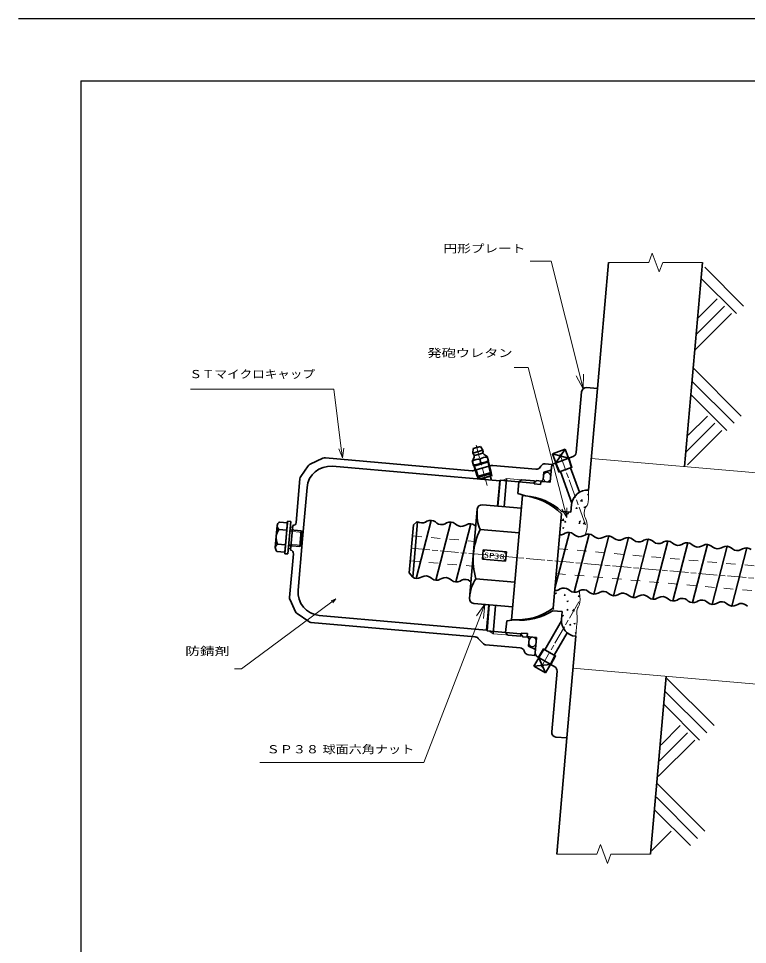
# Model space of a CAD drawing. Units: millimetres at full size, sheet at 1:1; details may follow other scales. Extents: x 0 to 1680, y -15 to 1188.
# Drawn here: x 0 to 467, y 594 to 1188 of the extents above; entities that cross this region are included whole.
import ezdxf
from ezdxf.enums import TextEntityAlignment as Align

# ---------------------------------------------------------------- set-up
doc = ezdxf.new("R2010")
doc.units = ezdxf.units.MM
for name, pattern in [('CHAIN', [18.5, 12, -1.5, 3.5, -1.5]), ('CHAIN_DOUBLE_DASH', [23.5, 12, -1.5, 3.5, -1.5, 3.5, -1.5]), ('DASHED_SPACED', [12, 6, -6])]:
    doc.linetypes.add(name, pattern=pattern)
for name, color, linetype, lineweight in [('1 外形線', 7, 'Continuous', 35), ('2 細線', 3, 'Continuous', 20), ('3 隠れ線', 2, 'DASHED_SPACED', 13), ('4 中心線', 1, 'CHAIN', 15), ('5 想像線', 6, 'CHAIN_DOUBLE_DASH', 13), ('6 寸法線', 4, 'Continuous', 13), ('7 枠・タイトル', 7, 'Continuous', 25), ('DEFPOINTS_8', 7, 'Continuous', 25)]:
    doc.layers.add(name, color=color, linetype=linetype, lineweight=lineweight)
doc.styles.add('txt', font='')
doc.styles.add('ＭＳ Ｐゴシック', font='')
doc.styles.get('txt').set_extended_font_data('txt')
doc.styles.get('ＭＳ Ｐゴシック').set_extended_font_data('MS PGothic')

msp = doc.modelspace()

# ---------------------------------------------------------------- linework, layer by layer
at = {"layer": '1 外形線'}
for p, q in [((371.262, 950.615), (378.333, 1031.441)), ((427.111, 900.557), (438.562, 1031.441)), ((371.262, 950.615), (364.288, 951.226)), ((371.262, 950.615), (365.553, 885.365)), ((357.631, 909.553), (361.038, 948.498)), ((291.553, 912.071), (291.413, 909.228)), ((297.77, 911.003), (291.413, 909.228)), ((296.177, 913.361), (291.553, 912.071)), ((297.758, 909.186), (292.364, 907.68)), ((297.77, 911.003), (296.177, 913.361)), ((342.505, 908.802), (350.556, 911.732)), ((350.556, 911.732), (344.625, 902.976)), ((350.556, 911.732), (352.676, 905.906)), ((187.03, 902.05), (195.252, 905.884)), ((290.825, 897.925), (196.781, 906.153)), ((290.996, 904.397), (291.872, 901.258)), ((301.504, 903.947), (291.872, 901.258)), ((295.934, 905.306), (296.567, 903.037)), ((300.628, 907.085), (301.504, 903.947)), ((303.16, 896.854), (301.423, 903.924)), ((342.505, 908.802), (344.625, 902.976)), ((342.505, 908.802), (352.676, 905.906)), ((343.708, 902.642), (355.669, 906.995)), ((344.625, 902.976), (346.928, 897.216)), ((352.676, 905.906), (354.615, 900.014)), ((181.027, 894.177), (185.841, 901.051)), ((308.576, 891.353), (201.274, 900.741)), ((303.161, 901.171), (291.893, 898.025)), ((294.129, 894.333), (291.954, 901.281)), ((293.402, 898.446), (295.255, 892.527)), ((301.654, 900.75), (303.134, 894.726)), ((331.753, 898.862), (304.229, 901.27)), ((334.97, 900.931), (334.571, 900.28)), ((341.585, 898.177), (336.856, 896.91)), ((341.918, 901.988), (337.788, 902.349)), ((341.745, 900.084), (340.927, 890.731)), ((341.918, 901.988), (341.585, 898.177)), ((346.383, 897.018), (355.16, 900.213)), ((354.843, 877.195), (347.483, 897.418)), ((359.774, 884.116), (354.061, 899.812)), ((180.496, 892.718), (178.039, 864.629)), ((295.02, 893.831), (294.129, 894.333)), ((303.166, 896.832), (294.136, 894.311)), ((302.659, 895.963), (295.02, 893.831)), ((303.692, 894.882), (295.234, 892.521)), ((295.468, 893.956), (295.871, 892.511)), ((295.885, 892.464), (295.823, 892.685)), ((302.614, 894.393), (295.871, 892.511)), ((302.21, 895.838), (302.614, 894.393)), ((303.334, 891.812), (302.565, 894.567)), ((302.659, 895.963), (303.16, 896.854)), ((308.576, 891.353), (307.16, 875.172)), ((308.907, 891.826), (307.448, 875.146)), ((308.907, 891.826), (308.576, 891.353)), ((330.325, 889.952), (308.907, 891.826)), ((313.022, 892.972), (311.432, 874.798)), ((320.855, 890.781), (322.48, 892.145)), ((330.948, 891.404), (322.48, 892.145)), ((331.95, 891.316), (330.325, 889.952)), ((330.948, 891.404), (330.773, 889.411)), ((331.95, 891.316), (331.972, 891.565)), ((331.972, 891.565), (335.359, 891.269)), ((334.889, 890.557), (335.431, 891.012)), ((336.442, 892.178), (335.359, 891.269)), ((336.327, 890.933), (335.431, 891.012)), ((336.856, 896.91), (336.442, 892.178)), ((185.024, 887.105), (182.148, 854.231)), ((320.855, 890.781), (320.201, 883.31)), ((334.758, 889.063), (330.773, 889.411)), ((334.889, 890.557), (334.758, 889.063)), ((336.327, 890.933), (340.71, 890.55)), ((316.137, 802.358), (323.109, 882.054)), ((325.095, 881.878), (320.201, 883.31)), ((289.223, 816.001), (294.235, 873.291)), ((322.39, 873.839), (297.486, 876.018)), ((354.72, 876.274), (354.284, 871.293)), ((342.875, 809.659), (348.173, 870.216)), ((354.284, 871.293), (348.307, 871.816)), ((164.694, 848.649), (165.931, 862.77)), ((167.412, 865.012), (172.512, 864.565)), ((172.604, 865.611), (170.772, 844.691)), ((172.512, 864.565), (170.864, 845.737)), ((172.604, 865.611), (174.596, 865.437)), ((174.596, 865.437), (172.765, 844.517)), ((175.872, 862.811), (174.476, 846.872)), ((250.509, 832.454), (253.203, 863.226)), ((255.957, 865.181), (252.836, 829.529)), ((255.193, 864.895), (253.203, 863.226)), ((264.691, 866.077), (255.054, 828.785)), ((255.957, 865.181), (255.193, 864.895)), ((260.956, 865.005), (261.908, 865.511)), ((268.183, 864.373), (267.333, 865.036)), ((277.343, 864.97), (267.706, 827.678)), ((273.608, 863.898), (274.56, 864.404)), ((280.835, 863.266), (279.985, 863.929)), ((289.994, 863.863), (280.357, 826.571)), ((286.26, 862.791), (287.212, 863.297)), ((293.276, 862.323), (292.637, 862.823)), ((172.1, 859.858), (167, 860.305)), ((181.189, 859.339), (174.116, 859.958)), ((176.108, 859.778), (175.654, 860.32)), ((180.317, 849.377), (181.189, 859.339)), ((182.008, 858.363), (181.189, 859.339)), ((181.292, 850.195), (182.008, 858.363)), ((321.007, 858.022), (296.102, 860.201)), ((353.253, 858.329), (344, 822.524)), ((349.518, 857.257), (350.47, 857.763)), ((356.745, 856.624), (355.895, 857.288)), ((365.904, 857.222), (356.268, 819.93)), ((362.17, 856.15), (363.122, 856.656)), ((369.396, 855.518), (368.547, 856.181)), ((378.556, 856.115), (368.919, 818.823)), ((374.821, 855.043), (375.773, 855.549)), ((171.276, 850.444), (166.175, 850.891)), ((173.244, 849.996), (180.317, 849.377)), ((175.236, 849.817), (174.694, 849.362)), ((179.272, 821.357), (182.148, 854.231)), ((180.317, 849.377), (181.292, 850.195)), ((382.048, 854.411), (381.198, 855.074)), ((391.208, 855.008), (381.571, 817.716)), ((387.473, 853.936), (388.425, 854.442)), ((394.7, 853.304), (393.85, 853.968)), ((403.859, 853.901), (394.223, 816.609)), ((400.125, 852.829), (401.077, 853.335)), ((407.351, 852.197), (406.502, 852.861)), ((416.511, 852.794), (406.874, 815.502)), ((412.776, 851.722), (413.728, 852.228)), ((420.003, 851.09), (419.153, 851.754)), ((429.163, 851.688), (419.526, 814.396)), ((425.428, 850.615), (426.38, 851.122)), ((432.655, 849.983), (431.805, 850.647)), ((441.814, 850.581), (432.178, 813.289)), ((438.08, 849.509), (439.032, 850.015)), ((445.306, 848.876), (444.457, 849.54)), ((454.466, 849.474), (444.829, 812.182)), ((170.864, 845.737), (165.763, 846.184)), ((170.772, 844.691), (172.765, 844.517)), ((176.295, 844.705), (173.838, 816.616)), ((297.45, 841.188), (297.973, 847.165)), ((312.916, 845.858), (297.973, 847.165)), ((312.393, 839.881), (312.916, 845.858)), ((450.731, 848.402), (451.683, 848.908)), ((457.958, 847.769), (457.108, 848.433)), ((467.118, 848.367), (457.481, 811.075)), ((463.383, 847.295), (464.335, 847.801)), ((312.393, 839.881), (297.45, 841.188)), ((250.509, 832.454), (252.836, 829.529)), ((258.789, 829.857), (257.837, 829.351)), ((264.214, 829.383), (265.064, 828.719)), ((271.441, 828.75), (270.489, 828.244)), ((276.866, 828.276), (277.715, 827.612)), ((284.092, 827.643), (283.14, 827.137)), ((289.517, 827.169), (290.157, 826.669)), ((318.239, 826.389), (293.334, 828.568)), ((347.351, 822.109), (346.399, 821.603)), ((352.776, 821.634), (353.625, 820.971)), ((360.002, 821.002), (359.05, 820.496)), ((365.427, 820.527), (366.277, 819.864)), ((372.654, 819.895), (371.702, 819.389)), ((174.108, 815.087), (177.654, 807.481)), ((378.079, 819.421), (378.929, 818.757)), ((385.306, 818.788), (384.354, 818.282)), ((390.731, 818.314), (391.58, 817.65)), ((397.957, 817.681), (397.005, 817.175)), ((403.382, 817.207), (404.232, 816.543)), ((410.609, 816.575), (409.657, 816.068)), ((416.034, 816.1), (416.884, 815.436)), ((423.261, 815.468), (422.309, 814.962)), ((428.686, 814.993), (429.535, 814.329)), ((435.912, 814.361), (434.96, 813.855)), ((441.337, 813.886), (442.187, 813.222)), ((316.855, 810.572), (291.95, 812.751)), ((301.625, 811.905), (300.209, 795.719)), ((301.913, 811.88), (300.453, 795.195)), ((305.897, 811.531), (304.307, 793.352)), ((348.706, 807.537), (342.729, 808.06)), ((448.564, 813.254), (447.612, 812.748)), ((453.989, 812.779), (454.839, 812.116)), ((461.216, 812.147), (460.264, 811.641)), ((466.641, 811.672), (467.49, 811.009)), ((178.653, 806.291), (186.084, 801.088)), ((300.209, 795.719), (192.907, 805.106)), ((318.123, 802.182), (313.055, 801.622)), ((348.706, 807.537), (348.27, 802.556)), ((292.932, 791.336), (187.543, 800.557)), ((313.055, 801.622), (312.401, 794.15)), ((348.232, 801.627), (337.472, 782.99)), ((297.892, 787.13), (294.87, 790.388)), ((300.453, 795.195), (300.209, 795.719)), ((321.871, 793.322), (300.453, 795.195)), ((312.401, 794.15), (313.764, 792.525)), ((322.232, 791.784), (313.764, 792.525)), ((323.235, 791.697), (321.871, 793.322)), ((322.232, 791.784), (322.406, 793.777)), ((326.391, 793.428), (322.406, 793.777)), ((323.235, 791.697), (323.213, 791.447)), ((326.6, 791.151), (323.213, 791.447)), ((326.26, 791.934), (326.391, 793.428)), ((326.715, 791.392), (326.26, 791.934)), ((326.6, 791.151), (327.509, 790.068)), ((327.612, 791.314), (326.715, 791.392)), ((327.509, 790.068), (327.095, 785.336)), ((327.612, 791.314), (331.995, 790.93)), ((331.358, 781.36), (332.177, 790.713)), ((351.886, 793.956), (343.534, 779.49)), ((357.36, 791.722), (351.652, 726.472)), ((321.73, 784.3), (299.795, 786.219)), ((331.531, 783.267), (327.095, 785.336)), ((324.539, 781.703), (324.259, 782.414)), ((331.198, 779.456), (327.068, 779.817)), ((331.531, 783.267), (331.198, 779.456)), ((332.847, 778.501), (343.87, 772.137)), ((333.692, 778.013), (336.96, 783.285)), ((336.458, 783.575), (344.547, 778.905)), ((341.112, 773.729), (344.044, 779.195)), ((330.547, 772.573), (333.65, 777.94)), ((330.547, 772.573), (341.067, 773.652)), ((330.547, 772.573), (337.964, 768.284)), ((337.964, 768.284), (333.65, 777.94)), ((337.964, 768.284), (341.067, 773.652)), ((345.359, 769.277), (341.951, 730.332)), ((415.345, 766.071), (405.369, 652.036)), ((351.652, 726.472), (344.678, 727.082)), ((351.652, 726.472), (345.139, 652.036))]:
    msp.add_line(p, q, dxfattribs=at)
for centre, radius, start, end in [((364.027, 948.237), 3, 85, 175), ((294.591, 910.115), 3.3, 195.59689, 221.51627), ((294.006, 912.21), 0.875, 52.46671, 158.72706), ((294.591, 910.115), 3.3, 349.67755, 15.59692), ((298.625, 909.381), 0.8, 169.67751, 220.53029), ((302.577, 912.76), 6, 220.53028, 251.04478), ((354.642, 909.814), 3, 290, 355), ((196.52, 903.165), 3, 85, 115), ((286.39, 908.241), 6, 320.14902, 350.66352), ((295.326, 898.185), 7.147, 85.12284, 126.07092), ((292.359, 908.814), 7.147, 265.12292, 306.07099), ((291.521, 907.398), 0.8, 350.66356, 41.51626), ((300.142, 899.529), 7.147, 85.1229, 126.07097), ((297.174, 910.159), 7.147, 265.12286, 306.07094), ((199.967, 885.798), 15, 85, 175), ((188.298, 899.331), 3, 115, 145), ((291.086, 900.914), 3, 265, 285.60047), ((303.968, 898.281), 3, 85, 105.60047), ((332.014, 901.85), 3, 265, 328.43495), ((337.527, 899.361), 3, 85, 148.43495), ((344.734, 899.823), 3, 110, 175), ((183.485, 892.456), 3, 145, 175), ((340.728, 890.749), 0.2, 265, 355), ((364.681, 875.403), 10, 85, 175), ((319.623, 842.204), 39.998, 44.45571, 85), ((321.609, 842.03), 40, 48.1301, 85), ((297.224, 873.029), 3, 85, 175), ((317.735, 869.896), 23.706, 174.85668, 204.13853), ((168.74, 862.524), 2.82, 118.09931, 231.89446), ((176.046, 864.803), 2, 264.99689, 354.99689), ((258.609, 869.42), 5, 237.96427, 297.99531), ((264.255, 861.096), 5, 52.00469, 117.99531), ((271.261, 868.313), 5, 232.00469, 297.99531), ((276.907, 859.989), 5, 52.00469, 117.99531), ((283.913, 867.206), 5, 232.00469, 297.99531), ((289.559, 858.882), 5, 52.00469, 117.99531), ((174.638, 854.893), 9.361, 144.68169, 205.31208), ((334.925, 840.896), 43.358, 153.56128, 196.52221), ((347.171, 861.672), 5, 267.90365, 297.99531), ((352.817, 853.348), 5, 52.00469, 117.99531), ((359.823, 860.565), 5, 232.00469, 297.99531), ((365.469, 852.241), 5, 52.00469, 117.99531), ((372.474, 859.458), 5, 232.00469, 297.99531), ((378.12, 851.134), 5, 52.00469, 117.99531), ((167.504, 848.403), 2.82, 118.09931, 231.89446), ((385.126, 858.351), 5, 232.00469, 297.99531), ((390.772, 850.027), 5, 52.00469, 117.99531), ((397.778, 857.244), 5, 232.00469, 297.99531), ((403.424, 848.92), 5, 52.00469, 117.99531), ((410.429, 856.137), 5, 232.00469, 297.99531), ((416.075, 847.813), 5, 52.00469, 117.99531), ((423.081, 855.03), 5, 232.00469, 297.99531), ((428.727, 846.707), 5, 52.00469, 117.99531), ((435.733, 853.923), 5, 232.00469, 297.99531), ((441.379, 845.6), 5, 52.00469, 117.99531), ((454.03, 844.493), 5, 52.00469, 117.99531), ((174.302, 844.879), 2, 354.99689, 84.99689), ((448.384, 852.817), 5, 232.00469, 297.99531), ((461.036, 851.71), 5, 232.00469, 297.99531), ((466.682, 843.386), 5, 52.00469, 117.99531), ((255.49, 833.766), 5, 237.93926, 297.99531), ((261.136, 825.442), 5, 52.00469, 117.99531), ((268.142, 832.659), 5, 232.00469, 297.99531), ((273.788, 824.335), 5, 52.00469, 117.99531), ((280.793, 831.552), 5, 232.00469, 297.99531), ((286.439, 823.228), 5, 52.00469, 117.99531), ((312.955, 815.264), 23.706, 145.86147, 175.14332), ((194.215, 820.049), 15, 175, 265), ((344.052, 826.018), 5, 267.90365, 297.99531), ((349.698, 817.694), 5, 52.00469, 117.99531), ((356.703, 824.911), 5, 232.00469, 297.99531), ((362.349, 816.587), 5, 52.00469, 117.99531), ((369.355, 823.804), 5, 232.00469, 297.99531), ((375.001, 815.48), 5, 52.00469, 117.99531), ((176.827, 816.355), 3, 175, 205), ((292.212, 815.74), 3, 175, 265), ((382.007, 822.697), 5, 232.00469, 297.99531), ((387.653, 814.373), 5, 52.00469, 117.99531), ((394.658, 821.59), 5, 232.00469, 297.99531), ((400.304, 813.267), 5, 52.00469, 117.99531), ((407.31, 820.483), 5, 232.00469, 297.99531), ((412.956, 812.16), 5, 52.00469, 117.99531), ((419.962, 819.377), 5, 232.00469, 297.99531), ((425.608, 811.053), 5, 52.00469, 117.99531), ((432.613, 818.27), 5, 232.00469, 297.99531), ((438.259, 809.946), 5, 52.00469, 117.99531), ((450.911, 808.839), 5, 52.00469, 117.99531), ((319.623, 842.204), 39.998, 265, 305.54429), ((321.609, 842.03), 40, 265, 301.8699), ((445.265, 817.163), 5, 232.00469, 297.99531), ((457.917, 816.056), 5, 232.00469, 297.99531), ((463.563, 807.732), 5, 52.00469, 117.99531), ((180.373, 808.748), 3, 205, 235), ((358.232, 801.684), 10, 175, 265), ((187.804, 803.545), 3, 235, 265), ((292.67, 788.348), 3, 42.85137, 85), ((331.977, 790.731), 0.2, 355, 85), ((300.057, 789.207), 3, 223.81407, 265), ((321.469, 781.311), 3, 21.56505, 85), ((327.329, 782.806), 3, 201.56505, 265), ((334.347, 781.099), 3, 175, 240), ((342.37, 769.539), 3, 355, 60), ((344.94, 730.07), 3, 175, 265), ((344.94, 730.07), 3, 175, 265)]:
    msp.add_arc(centre, radius, start, end, dxfattribs=at)
at = {"layer": '2 細線'}
for p, q in [((406.383, 1037.441), (404.133, 1031.441)), ((406.383, 1037.441), (410.883, 1025.441)), ((378.333, 1031.441), (404.133, 1031.441)), ((413.133, 1031.441), (410.883, 1025.441)), ((413.133, 1031.441), (438.562, 1031.441)), ((301.571, 903.322), (292.139, 900.69)), ((300.993, 903.161), (301.423, 903.924)), ((302.73, 896.091), (300.993, 903.161)), ((353.222, 906.105), (355.16, 900.213)), ((367.34, 905.787), (1098.527, 841.816)), ((292.717, 900.851), (291.954, 901.281)), ((294.892, 893.903), (292.717, 900.851)), ((292.842, 898.29), (294.632, 892.574)), ((302.212, 900.906), (303.692, 894.882)), ((344.081, 902.777), (346.383, 897.018)), ((313.022, 892.972), (310.304, 891.704)), ((331.95, 891.316), (313.022, 892.972)), ((330.817, 889.909), (320.855, 890.781)), ((355.501, 879.367), (355.689, 879.239)), ((355.689, 879.239), (355.946, 880.007)), ((355.768, 879.936), (355.945, 880.004)), ((360.412, 878.344), (361.402, 879.375)), ((361.54, 878.169), (361.4, 879.375)), ((364.847, 882.403), (365.46, 883.133)), ((364.847, 882.403), (365.541, 882.342)), ((365.545, 882.635), (365.454, 883.132)), ((357.5, 873.647), (358.113, 874.377)), ((357.5, 873.647), (358.259, 873.581)), ((358.254, 873.58), (358.107, 874.376)), ((360.411, 878.347), (361.541, 878.172)), ((362.637, 874.549), (363.526, 874.891)), ((362.638, 874.552), (363.27, 874.126)), ((363.27, 874.126), (363.527, 874.894)), ((351.966, 870.453), (352.855, 870.795)), ((351.967, 870.456), (352.599, 870.03)), ((352.599, 870.03), (352.856, 870.797)), ((348.541, 865.976), (349.671, 865.8)), ((348.542, 865.973), (349.531, 867.004)), ((348.876, 861.244), (349.765, 861.585)), ((349.509, 860.821), (349.766, 861.588)), ((349.67, 865.798), (349.53, 867.004)), ((350.153, 864.891), (350.766, 865.621)), ((350.153, 864.891), (350.912, 864.825)), ((350.907, 864.824), (350.76, 865.62)), ((359.263, 864.094), (359.875, 864.824)), ((359.263, 864.094), (360.022, 864.028)), ((359.547, 865.34), (360.436, 865.681)), ((359.548, 865.343), (360.18, 864.917)), ((360.016, 864.027), (359.869, 864.823)), ((360.18, 864.917), (360.437, 865.684)), ((362.095, 863.873), (363.224, 863.698)), ((362.096, 863.871), (363.085, 864.902)), ((363.224, 863.696), (363.084, 864.902)), ((174.038, 859.061), (182.008, 858.363)), ((176.108, 859.779), (182.583, 859.212)), ((348.877, 861.247), (349.509, 860.821)), ((173.323, 850.892), (181.292, 850.195)), ((175.236, 849.817), (181.711, 849.25)), ((344.096, 819.293), (344.986, 819.634)), ((344.098, 819.296), (344.729, 818.87)), ((344.729, 818.87), (344.987, 819.637)), ((349.855, 817.924), (350.467, 818.654)), ((349.855, 817.924), (350.614, 817.858)), ((350.608, 817.857), (350.461, 818.653)), ((351.677, 814.18), (352.566, 814.521)), ((351.678, 814.183), (352.31, 813.756)), ((352.31, 813.757), (352.567, 814.524)), ((358.964, 817.127), (359.576, 817.857)), ((358.964, 817.127), (359.723, 817.061)), ((359.717, 817.06), (359.57, 817.856)), ((342.829, 809.14), (343.267, 809.102)), ((342.869, 809.599), (343.12, 809.898)), ((343.261, 809.101), (343.114, 809.897)), ((351.617, 808.371), (352.229, 809.101)), ((351.617, 808.371), (352.376, 808.305)), ((352.37, 808.304), (352.223, 809.1)), ((355.276, 808.082), (356.406, 807.907)), ((355.277, 808.079), (356.266, 809.11)), ((356.405, 807.904), (356.265, 809.11)), ((348.587, 804.97), (349.476, 805.312)), ((348.588, 804.973), (349.22, 804.547)), ((349.22, 804.547), (349.477, 805.315)), ((353.379, 798.818), (353.992, 799.548)), ((353.379, 798.818), (354.138, 798.752)), ((354.132, 798.751), (353.985, 799.547)), ((356.168, 799.857), (357.057, 800.198)), ((356.169, 799.86), (356.801, 799.434)), ((356.8, 799.434), (357.058, 800.201)), ((304.307, 793.352), (301.849, 795.073)), ((323.235, 791.697), (304.307, 793.352)), ((322.363, 793.279), (312.401, 794.15)), ((356.96, 793.609), (357.548, 793.517)), ((356.961, 793.606), (357.627, 794.3)), ((333.191, 778.303), (336.458, 783.575)), ((341.615, 773.438), (344.547, 778.905)), ((355.574, 771.3), (1086.761, 707.33)), ((373.189, 658.036), (370.939, 652.036)), ((373.189, 658.036), (377.689, 646.036)), ((345.139, 652.036), (370.939, 652.036)), ((379.939, 652.036), (377.689, 646.036)), ((379.939, 652.036), (405.369, 652.036))]:
    msp.add_line(p, q, dxfattribs=at)
at = {"layer": '2 細線', "color": 52, "lineweight": 13}
for p, q in [((465.047, 1003.44), (440.045, 1028.442)), ((460.407, 998.8), (437.898, 1021.309)), ((435.658, 995.707), (448.032, 1008.081)), ((433.878, 975.365), (457.313, 998.8)), ((434.768, 985.536), (452.673, 1003.44)), ((463.509, 932.991), (432.853, 963.647)), ((458.868, 928.35), (432.106, 955.112)), ((454.228, 923.71), (431.36, 946.578)), ((429.479, 920.617), (441.854, 932.991)), ((428.161, 910.018), (446.494, 928.351)), ((429.013, 901.588), (451.134, 923.71)), ((446.071, 734.392), (415.76, 764.703)), ((441.43, 729.752), (415.013, 756.169)), ((436.79, 725.111), (414.266, 747.635)), ((412.041, 722.018), (424.416, 734.392)), ((410.244, 701.659), (433.696, 725.111)), ((411.134, 711.829), (429.056, 729.752)), ((440.163, 666.689), (409.838, 697.015)), ((435.522, 662.049), (409.091, 688.48)), ((430.882, 657.409), (408.344, 679.946)), ((406.133, 654.315), (418.508, 666.689))]:
    msp.add_line(p, q, dxfattribs=at)
at = {"layer": '2 細線'}
for points, knots in [([(365.553, 885.365), (365.604, 875.448), (364.882, 875.596), (364.31, 875.227), (363.062, 874.423), (362.527, 871.158), (363.071, 868.842), (363.755, 865.931), (366.142, 864.52), (363.401, 856.793)], [0, 0, 0, 0, 1, 1, 1, 2, 2, 2, 3, 3, 3, 3]), ([(357.36, 791.722), (358.401, 801.51), (358.278, 803.09), (358.182, 804.381), (357.971, 807.195), (357.884, 808.629), (358.528, 809.848), (359.215, 811.149), (360.734, 812.204), (359.828, 819.924), (359.828, 819.924), (359.828, 819.924), (359.828, 819.924), (359.828, 819.924), (359.828, 819.924), (359.828, 819.924), (359.793, 820.222), (359.754, 820.531), (359.712, 820.848)], [0, 0, 0, 0, 1, 1, 1, 2, 2, 2, 3, 3, 3, 4, 4, 4, 5, 5, 5, 6, 6, 6, 6])]:
    msp.add_open_spline(points, degree=3, knots=knots, dxfattribs=at)
at = {"layer": '3 隠れ線'}
for p, q in [((252.579, 856.1), (292.426, 852.613)), ((346.221, 847.907), (673.963, 819.233)), ((251.184, 840.161), (291.032, 836.674)), ((344.826, 831.968), (672.568, 803.294))]:
    msp.add_line(p, q, dxfattribs=at)
at = {"layer": '4 中心線'}
for p, q in [((300.634, 888.469), (293.448, 914.211)), ((363.623, 863.307), (347.113, 908.669)), ((251.882, 848.13), (1545.912, 734.917)), ((359.29, 813.78), (335.154, 771.975))]:
    msp.add_line(p, q, dxfattribs=at)
at = {"layer": '5 想像線'}
for p, q in [((298.505, 845.914), (298.549, 846.412)), ((298.549, 846.412), (299.047, 846.369)), ((311.659, 845.265), (312.157, 845.222)), ((312.157, 845.222), (312.114, 844.724)), ((298.148, 841.83), (298.192, 842.328)), ((298.646, 841.786), (298.148, 841.83)), ((311.756, 840.639), (311.258, 840.683)), ((311.8, 841.137), (311.756, 840.639))]:
    msp.add_line(p, q, dxfattribs=at)
for centre, major_axis, ratio in [((338.884, 893.763), (0.265, 3.032), 0.755603), ((174.946, 860.832), (0.083, 0.946), 0.789474), ((173.908, 848.98), (0.083, 0.946), 0.789474), ((329.638, 788.083), (-0.265, -3.032), 0.755603)]:
    msp.add_ellipse(centre, major_axis=major_axis, ratio=ratio, dxfattribs=at)
at = {"layer": '6 寸法線'}
for p, q in [((357.576, 958.681), (362.099, 950.535)), ((362.099, 950.535), (359.915, 959.266)), ((362.099, 950.535), (362.255, 959.851)), ((205.424, 911.928), (207.777, 906.179)), ((207.777, 906.179), (207.019, 912.131)), ((207.777, 906.179), (208.614, 912.334)), ((348.527, 873.304), (351.575, 867.891)), ((351.575, 867.891), (350.084, 873.703)), ((351.575, 867.891), (351.641, 874.103)), ((203.446, 815.674), (200.557, 814.535)), ((203.446, 815.674), (201.035, 813.889)), ((201.514, 813.242), (203.446, 815.674)), ((299.149, 812.313), (293.658, 804.785)), ((299.149, 812.313), (295.908, 803.916)), ((298.158, 803.048), (299.149, 812.313))]:
    msp.add_line(p, q, dxfattribs=at)
for points in [[(359.915, 959.266), (341.625, 1032.412), (328.125, 1032.412)], [(350.084, 873.703), (326.902, 964.077), (317.902, 964.077)], [(207.019, 912.131), (202.163, 950.263), (110.316, 950.263)], [(201.035, 813.889), (142.929, 770.868), (138.429, 770.868)], [(295.908, 803.916), (259.908, 710.656), (154.8, 710.656)]]:
    msp.add_lwpolyline(points, dxfattribs=at)
at = {"layer": '7 枠・タイトル'}
for q in [(1640, 1148), (40, 40)]:
    msp.add_line((40, 1148), q, dxfattribs=at)
at = {"layer": 'DEFPOINTS_8'}
msp.add_line((0, 1188), (1680, 1188), dxfattribs=at)

# ---------------------------------------------------------------- texts
at = {"layer": '1 外形線', "style": 'txt', "width": 1.45}
msp.add_text('SP38', height=3.372, rotation=355, dxfattribs=at).set_placement((298.221, 841.208), align=Align.BOTTOM_LEFT)
at = {"layer": '6 寸法線', "style": 'ＭＳ Ｐゴシック'}
for s, width, p in [('円形プレート', 1.25, (272.523, 1036.325)), ('発砲ウレタン', 1.3, (262.22, 969.292)), ('ＳＴマイクロキャップ', 1.15, (109.601, 955.756)), ('防錆剤', 1.35, (106.929, 778.02)), ('ＳＰ３８ 球面六角ナット', 1.2, (159.122, 715.073))]:
    msp.add_text(s, height=5.132, dxfattribs=dict(at, width=width)).set_placement(p, align=Align.BOTTOM_LEFT)

doc.saveas('drawing.dxf')
